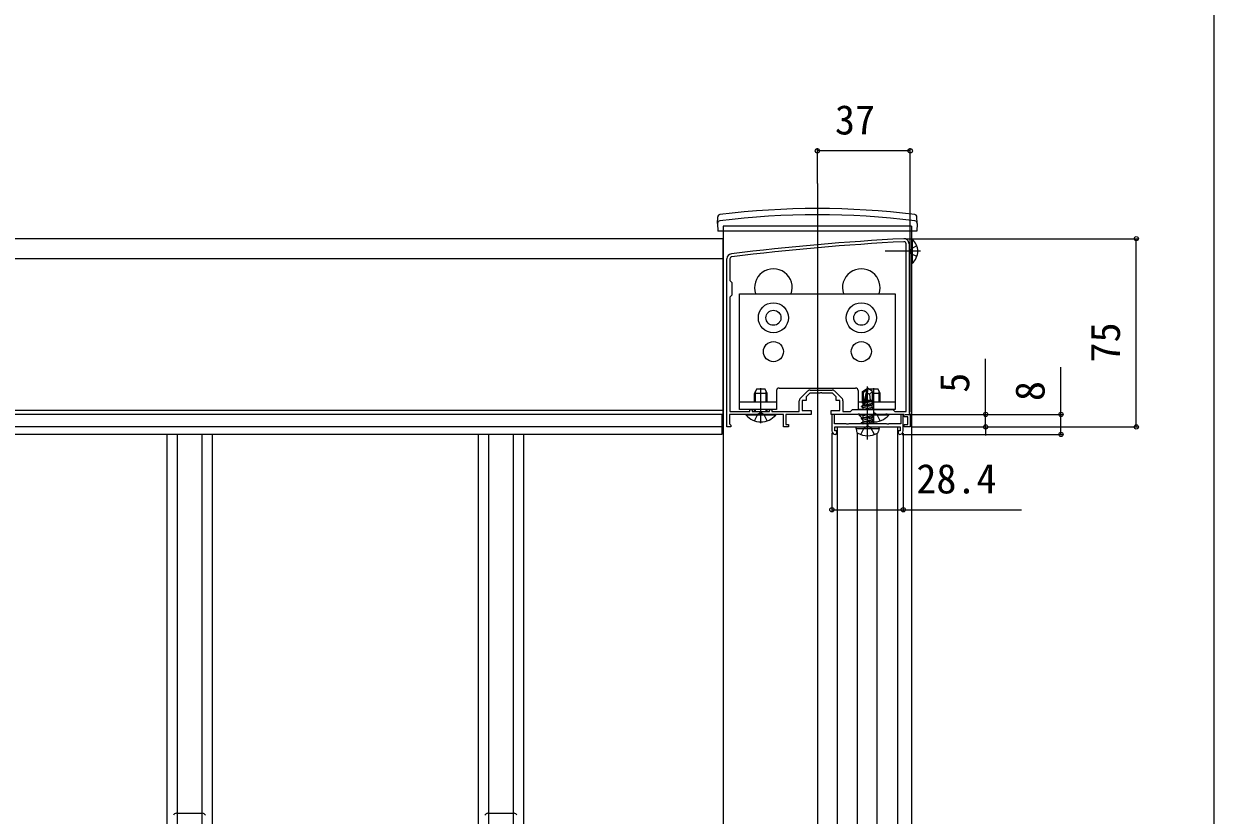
# Model space of a CAD drawing. Units: millimetres, scale not verified. Extents: x -700 to 700, y -1044 to 1038.
# Drawn here: x 226 to 700, y -310.4 to 4.9 of the extents above; entities that cross this region are included whole.
import ezdxf
from ezdxf.enums import TextEntityAlignment as Align

# ---------------------------------------------------------------- set-up
doc = ezdxf.new("R2010")
doc.units = ezdxf.units.MM
doc.header["$LTSCALE"] = 6
for name, color, linetype in [('0-2_YKK_11', 7, 'Continuous'), ('0-3_YKK_11E', 7, 'Continuous'), ('0-4_YKK_12', 2, 'Continuous'), ('0-5_YKK_13', 4, 'Continuous'), ('0-6_YKK_D', 6, 'Continuous'), ('0-7_YKK_ZWAK', 7, 'Continuous')]:
    doc.layers.add(name, color=color, linetype=linetype)
doc.styles.add('ＭＳ ゴシック', font='')
doc.styles.get('ＭＳ ゴシック').set_extended_font_data('MS Gothic')

msp = doc.modelspace()

# ---------------------------------------------------------------- linework, layer by layer
at = {"layer": '0-2_YKK_11'}
for p, q in [((577.3, -149.5), (577.3, -82.7)), ((535.239, -144.264), (538.064, -141.439)), ((539.124, -141), (547.876, -141)), ((548.936, -141.439), (551.761, -144.264))]:
    msp.add_line(p, q, dxfattribs=at)
for points in [[(578.5, -82.7), (578.5, -150.2), (579, -150.7), (579, -155.7), (576.5, -155.7), (576.5, -154.7), (578, -154.7), (578, -151.7), (576.5, -151.7), (576.5, -150.7), (569.958, -150.7), (569.775, -150.58), (569.225, -150.58), (569.042, -150.7), (564.958, -150.7), (564.775, -150.58), (564.225, -150.58), (564.042, -150.7), (558.958, -150.7), (558.775, -150.58), (558.225, -150.58), (558.042, -150.7), (547.5, -150.7), (547.5, -149.2), (551, -149.2), (551, -145.2), (549.5, -145.2), (549.5, -143.7), (548, -142.2), (543.958, -142.2), (543.775, -142.08), (543.225, -142.08), (543.042, -142.2), (539, -142.2), (537.5, -143.7), (537.5, -145.2), (536, -145.2), (536, -149.2), (539.5, -149.2), (539.5, -150.7)], [(539.5, -150.7), (529.5, -150.7), (529.5, -154.7), (530.5, -154.7), (530.5, -155.7), (528.5, -155.7), (528.5, -150.7), (519.958, -150.7), (519.775, -150.58), (519.225, -150.58), (519.042, -150.7), (507, -150.7), (507, -154.408), (507.25, -154.704), (507.5, -155), (507.5, -155.7), (506, -155.7), (506, -88.7)], [(507.2, -88.7), (507.2, -97.4), (508, -98.2), (508, -103.2), (507.2, -104), (507.2, -149.5), (515.1, -149.5), (515.1, -148.7), (516, -148.7), (516, -149.5), (523, -149.5), (523, -148.7), (523.9, -148.7), (523.9, -149.5), (534.8, -149.5), (534.8, -145.324)], [(552.2, -145.324), (552.2, -149.5), (555.2, -149.5), (556, -148.7), (572, -148.7), (572.8, -149.5), (577.3, -149.5)], [(576.2, -157.2), (576.2, -150.7), (575.2, -150.7), (575.2, -154.5), (570.52, -154.5), (570.26, -154.65), (569.74, -154.65), (569.48, -154.5), (562.52, -154.5), (562.26, -154.65), (562, -154.8), (561.74, -154.65), (561.48, -154.5), (554.52, -154.5), (554.26, -154.65), (553.74, -154.65), (553.48, -154.5), (548.8, -154.5), (548.8, -150.7), (547.8, -150.7), (547.8, -157.2)], [(549, -155.7), (562, -155.7), (575, -155.7), (575, -157.2), (574.2, -157.2), (574.2, -158.2), (574.7, -158.7)], [(549.3, -158.7), (549.8, -158.2), (549.8, -157.2), (549, -157.2), (549, -155.7)]]:
    msp.add_lwpolyline(points, dxfattribs=at)
for centre, radius, start, end in [((629.281, -1079.299), 999.996, 93.03159, 96.98007), ((629.281, -1079.299), 998.796, 93.03159, 96.98007), ((576.5, -82.7), 2, 359.99999, 93.0316), ((576.5, -82.7), 0.8, 359.99999, 93.03161), ((508, -88.7), 2, 96.98007, 179.99999), ((508, -88.7), 0.8, 96.98007, 179.99999), ((539.124, -142.5), 1.5, 90.00002, 135.00001), ((547.876, -142.5), 1.5, 44.99999, 89.99998), ((536.3, -145.324), 1.5, 134.99999, 179.99998), ((550.7, -145.324), 1.5, 0.00002, 45.00001), ((549.3, -157.2), 1.5, 180.00001, 269.99999), ((574.7, -157.2), 1.5, 270.00001, 359.99999)]:
    msp.add_arc(centre, radius, start, end, dxfattribs=at)
at = {"layer": '0-3_YKK_11E'}
for points in [[(296.943, -309.7), (287.057, -309.7), (286.929, -309.653), (286.78, -309.608)], [(297.22, -309.608), (297.072, -309.653), (296.943, -309.7)], [(420.943, -309.7), (411.057, -309.7), (410.929, -309.653), (410.78, -309.608)], [(421.22, -309.608), (421.072, -309.653), (420.943, -309.7)]]:
    msp.add_lwpolyline(points, dxfattribs=at)
for centre, start, end in [((286.93, -311.1), 95.73921, 151.44435), ((297.07, -311.1), 28.55562, 84.26075), ((410.93, -311.1), 95.73921, 151.44435), ((421.07, -311.1), 28.55562, 84.26075)]:
    msp.add_arc(centre, 1.5, start, end, dxfattribs=at)
at = {"layer": '0-4_YKK_12'}
for p, q in [((542, -58.7), (542, -994.7)), ((579.5, -75.7), (504.5, -75.7)), ((504.5, -75.7), (504.5, -77.7)), ((579.5, -75.7), (579.5, -77.7)), ((504.5, -77.7), (504.5, -522.2)), ((579.5, -77.7), (579.5, -534.2)), ((504.5, -80.703), (-420.5, -80.703)), ((504.5, -155.703), (504.5, -80.703)), ((504.5, -88.703), (-420.5, -88.703)), ((504.5, -149.203), (-420.5, -149.203)), ((504.5, -150.703), (-420.5, -150.703)), ((504, -150.7), (93.5, -150.7)), ((504.5, -155.703), (-420.5, -155.703)), ((550, -505.7), (550, -155.7)), ((550, -155.7), (574, -155.7)), ((574, -505.7), (574, -155.7)), ((504, -158.7), (93.5, -158.7)), ((283, -158.7), (283, -502.7)), ((287.057, -158.7), (287.057, -502.7)), ((296.943, -158.7), (296.943, -502.7)), ((301, -158.7), (301, -502.7)), ((407, -158.7), (407, -502.7)), ((411.057, -158.7), (411.057, -502.7)), ((420.943, -158.7), (420.943, -502.7)), ((425, -158.7), (425, -502.7)), ((557.965, -503.333), (557.965, -158.067)), ((565.835, -503.2), (565.835, -158.2))]:
    msp.add_line(p, q, dxfattribs=at)
msp.add_lwpolyline([(504, -150.7), (504, -155.7), (504, -158.7)], dxfattribs=at)
for centre in [(524.5, -100.2), (559.5, -100.2)]:
    msp.add_arc(centre, 7.5, 340.52879, 199.47121, dxfattribs=at)
at = {"layer": '0-5_YKK_13'}
for p, q in [((502.3, -74.7), (502.347, -72.033)), ((502.3, -74.7), (502.352, -77.7)), ((581.7, -74.7), (581.648, -77.7)), ((581.7, -74.7), (581.653, -72.033)), ((581.648, -77.7), (502.352, -77.7)), ((579.593, -84.555), (578.984, -85.7)), ((579.5, -80.95), (579.5, -90.45)), ((579.727, -80.95), (579.5, -80.95)), ((581.609, -83.55), (579.593, -84.555)), ((579.727, -80.95), (579.727, -90.45)), ((583, -85.7), (568.946, -85.7)), ((579.593, -86.845), (578.984, -85.7)), ((581.609, -87.85), (579.593, -86.845)), ((579.727, -90.45), (579.5, -90.45)), ((517.8, -140.7), (517, -142.4)), ((517.433, -145.8), (517.433, -141.48)), ((521.2, -140.7), (517.8, -140.7)), ((519.5, -154.2), (519.5, -140.2)), ((522, -142.4), (521.2, -140.7)), ((521.567, -145.8), (521.567, -141.48)), ((526.75, -140.2), (557.25, -140.2)), ((558.25, -141.2), (558.25, -148.7)), ((559.999, -141.629), (561.823, -140.398)), ((559.999, -145.482), (559.999, -141.629)), ((559.999, -141.629), (560.352, -141.817)), ((560.419, -147.001), (561.823, -140.824)), ((560.929, -146.88), (562, -142.171)), ((562.177, -140.398), (561.823, -140.398)), ((561.823, -140.824), (561.823, -140.398)), ((562, -160.644), (562, -139.571)), ((562, -142.171), (562, -140.398)), ((562, -142.171), (562.177, -140.398)), ((564.001, -141.629), (562.177, -140.398)), ((562.8, -140.7), (562.758, -140.79)), ((566.2, -140.7), (562.8, -140.7)), ((562.824, -142.635), (564.001, -141.629)), ((564.001, -145.072), (564.001, -141.629)), ((564.5, -154.2), (564.5, -140.2)), ((567, -142.4), (566.2, -140.7)), ((566.567, -145.8), (566.567, -141.48)), ((525.75, -145.8), (511, -145.8)), ((517, -145.8), (517, -142.4)), ((522, -142.4), (517, -142.4)), ((522, -145.8), (522, -142.4)), ((559.646, -145.8), (558.25, -145.8)), ((559.528, -147.402), (564.472, -146.578)), ((564.472, -146.696), (559.528, -147.52)), ((559.646, -145.686), (560.352, -145.549)), ((559.646, -145.94), (559.646, -145.686)), ((559.646, -145.94), (560.352, -145.823)), ((559.646, -145.94), (560.176, -146.245)), ((559.999, -144.989), (560.352, -144.989)), ((560.176, -146.245), (560.356, -146.205)), ((560.176, -147.028), (560.176, -146.245)), ((560.935, -146.857), (563.824, -146.204)), ((561.122, -146.032), (563.824, -145.421)), ((561.201, -145.683), (564.236, -145.184)), ((561.273, -145.37), (563.234, -144.989)), ((561.359, -144.989), (564.001, -144.989)), ((564.236, -145.184), (563.824, -145.421)), ((563.824, -146.204), (563.824, -145.421)), ((573, -145.8), (563.824, -145.8)), ((564.472, -146.578), (563.824, -146.204)), ((564.472, -146.696), (563.824, -147.069)), ((567, -142.4), (564.001, -142.4)), ((564.001, -145.072), (564.236, -145.184)), ((564.472, -146.696), (564.472, -146.578)), ((567, -145.8), (567, -142.4)), ((513.6, -150.7), (525.4, -150.7)), ((513.6, -150.948), (513.6, -150.7)), ((525.4, -150.948), (513.6, -150.948)), ((517, -149.5), (517, -148.7)), ((517, -153.283), (518.355, -150.565)), ((517.433, -149.5), (517.433, -148.7)), ((519.5, -149.956), (518.355, -150.565)), ((519.5, -149.956), (520.645, -150.565)), ((522, -153.283), (520.645, -150.565)), ((521.567, -149.5), (521.567, -148.7)), ((522, -149.5), (522, -148.7)), ((525.4, -150.948), (525.4, -150.7)), ((558.6, -150.7), (570.4, -150.7)), ((558.6, -150.948), (558.6, -150.7)), ((559.758, -150.948), (558.6, -150.948)), ((559.528, -147.52), (559.528, -147.402)), ((559.528, -147.52), (560.176, -147.893)), ((559.528, -150.815), (559.528, -150.698)), ((560.22, -150.7), (559.528, -150.815)), ((559.528, -150.815), (560.176, -151.189)), ((559.528, -152.345), (564.472, -151.521)), ((564.472, -151.639), (559.528, -152.463)), ((560.176, -147.893), (563.824, -147.069)), ((560.176, -148.676), (560.176, -147.893)), ((560.176, -151.189), (562.341, -150.7)), ((560.176, -151.972), (560.176, -151.189)), ((561.626, -148.7), (564.472, -148.226)), ((562, -149.5), (562, -148.7)), ((564.472, -148.343), (562.332, -148.7)), ((563.824, -147.852), (563.824, -147.069)), ((564.472, -148.226), (563.824, -147.852)), ((564.472, -148.343), (563.824, -148.717)), ((563.824, -151.148), (563.824, -150.7)), ((570.4, -150.948), (563.824, -150.948)), ((564.472, -151.521), (563.824, -151.148)), ((564.472, -151.639), (563.824, -152.013)), ((564.472, -148.343), (564.472, -148.226)), ((564.472, -151.639), (564.472, -151.521)), ((564.5, -149.956), (565.645, -150.565)), ((567, -153.283), (565.645, -150.565)), ((570.4, -150.948), (570.4, -150.7)), ((557.396, -156.289), (557.499, -155.7)), ((557.396, -156.289), (557.598, -157.436)), ((557.396, -156.289), (566.604, -156.289)), ((557.499, -155.7), (566.501, -155.7)), ((559.528, -152.463), (559.528, -152.345)), ((559.528, -152.463), (560.176, -152.837)), ((559.528, -153.993), (564.472, -153.169)), ((564.472, -153.287), (559.528, -154.111)), ((559.528, -153.993), (560.176, -153.62)), ((559.528, -154.111), (559.528, -153.993)), ((559.528, -154.111), (560.176, -154.485)), ((560.176, -152.837), (563.824, -152.013)), ((560.176, -153.62), (563.824, -152.796)), ((560.176, -153.62), (560.176, -152.837)), ((560.176, -154.485), (563.824, -153.661)), ((560.176, -154.5), (560.176, -154.485)), ((563.824, -154.443), (563.637, -154.5)), ((563.824, -152.796), (563.824, -152.013)), ((564.472, -153.169), (563.824, -152.796)), ((564.472, -153.287), (563.824, -153.661)), ((563.824, -154.443), (563.824, -153.661)), ((563.922, -154.5), (563.824, -154.443)), ((564.472, -153.287), (564.472, -153.169)), ((566.604, -156.289), (566.402, -157.436)), ((566.604, -156.289), (566.501, -155.7))]:
    msp.add_line(p, q, dxfattribs=at)
for points in [[(511, -148.7), (511, -102.7), (573, -102.7), (573, -148.7), (558.25, -148.7)], [(525.75, -141.2), (525.75, -148.7), (511, -148.7)], [(560.352, -146.815), (560.352, -141.817), (561.823, -140.824)], [(562, -142.045), (562.824, -142.635), (563.059, -144.989)], [(559.646, -145.686), (560.176, -145.38), (560.352, -145.34)], [(559.528, -147.402), (560.176, -147.028), (560.401, -146.977)], [(559.528, -152.345), (560.176, -151.972), (563.824, -151.148)], [(560.134, -148.7), (560.176, -148.676), (563.824, -147.852)], [(559.293, -158.736), (560.652, -156.009), (562, -155.293)], [(564.707, -158.736), (563.348, -156.009), (562, -155.293)]]:
    msp.add_lwpolyline(points, dxfattribs=at)
for centre, radius in [((524.5, -112.2), 6), ((559.5, -112.2), 6), ((524.5, -112.2), 3), ((559.5, -112.2), 3), ((524.5, -125.7), 4), ((559.5, -125.7), 4)]:
    msp.add_circle(centre, radius, dxfattribs=at)
for centre, radius, start, end in [((503.346, -72.051), 1, 96.9597, 179), ((542, -388.7), 320, 83.0403, 96.9597), ((580.654, -72.051), 1, 1, 83.0403), ((503.303, -74.547), 1, 97.02227, 179), ((542, -388.7), 317.528, 82.97773, 97.02227), ((580.697, -74.547), 1, 1, 82.97773), ((575.9, -85.7), 6.1, 308.85935, 51.14065), ((526.75, -141.2), 1, 90, 180), ((557.25, -141.2), 1, 0, 90), ((560.644, -146.815), 0.292, 180, 347.19096), ((519.5, -146), 7.7, 219.98312, 320.01688), ((564.5, -146), 7.7, 219.98312, 233.00612), ((564.5, -146), 7.7, 264.9665, 320.01688), ((558.641, -157.252), 1.059, 190, 239.36409), ((562, -151.58), 7.651, 239.36409, 300.63591), ((565.359, -157.252), 1.059, 300.63591, 350)]:
    msp.add_arc(centre, radius, start, end, dxfattribs=at)
at = {"layer": '0-6_YKK_D'}
for p, q in [((542, -58.7), (542, -44.7)), ((579, -45.7), (542, -45.7)), ((579, -149.824), (579, -44.7)), ((577.5, -80.7), (670, -80.7)), ((669, -155.7), (669, -80.7)), ((609, -150.7), (609, -128.627)), ((576.9, -150.7), (640, -150.7)), ((576.9, -150.7), (610, -150.7)), ((609, -155.7), (609, -150.7)), ((579.7, -155.7), (670, -155.7)), ((579.7, -155.7), (610, -155.7)), ((609, -155.7), (609, -159.1)), ((547.8, -158.2), (547.8, -189.7)), ((575.7, -158.7), (640, -158.7)), ((576.2, -158.2), (576.2, -189.7))]:
    msp.add_line(p, q, dxfattribs=at)
for points in [[(639, -158.7), (639, -150.7), (639, -131.845)], [(547.8, -188.7), (576.2, -188.7), (623.327, -188.7)]]:
    msp.add_lwpolyline(points, dxfattribs=at)
for centre in [(542, -45.7), (579, -45.7), (669, -80.7), (609, -150.7), (639, -150.7), (609, -155.7), (669, -155.7), (639, -158.7), (547.8, -188.7), (576.2, -188.7)]:
    msp.add_circle(centre, 0.85, dxfattribs=at)
at = {"layer": '0-7_YKK_ZWAK'}
msp.add_lwpolyline([(-700, -1043.7), (700, -1043.7), (700, 996.3)], dxfattribs=at)

# ---------------------------------------------------------------- texts
at = {"layer": '0-6_YKK_D', "style": 'ＭＳ ゴシック'}
for s, p in [('37', (549, -42.7)), ('28.4', (581.418, -185.7))]:
    msp.add_text(s, height=11.73, dxfattribs=at).set_placement(p, align=Align.BOTTOM_LEFT)
for s, p in [('75', (666, -130.018)), ('5', (606, -142.082)), ('8', (636, -145.391))]:
    msp.add_text(s, height=11.73, rotation=90, dxfattribs=at).set_placement(p, align=Align.BOTTOM_LEFT)

doc.saveas('drawing.dxf')
